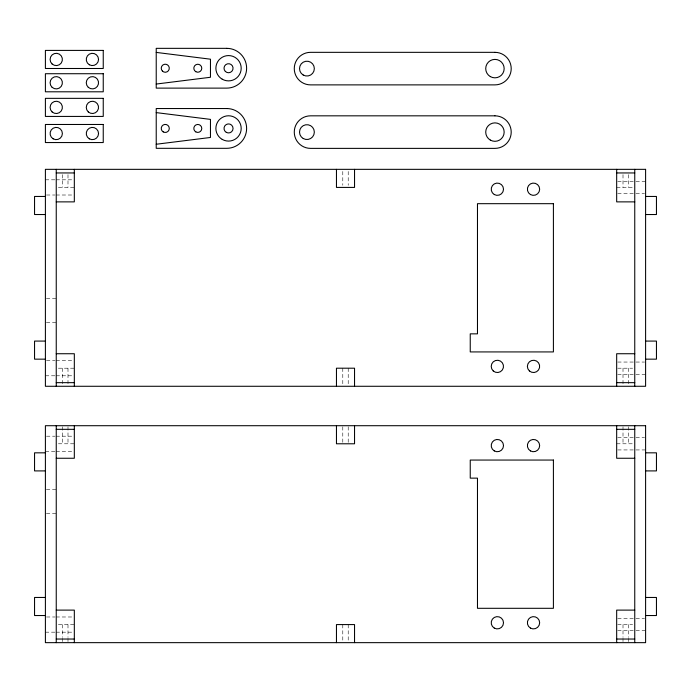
<?xml version="1.0" encoding="UTF-8"?>
<svg xmlns="http://www.w3.org/2000/svg" width="691" height="691" viewBox="0 0 691 691"><rect width="100%" height="100%" fill="white"/><g stroke="black" fill="none" stroke-linecap="round" stroke-linejoin="round"><path stroke-width="0.52" stroke-dasharray="3.46 2.59" d="M45.399 179.815L55.038 179.815M56.109 179.815L73.255 179.815M617.745 181.267L634.891 181.267M635.962 181.267L645.601 181.267M58.372 187.416L74.326 187.416M616.674 187.416L632.628 187.416M617.745 193.558L634.891 193.558M635.962 193.558L644.53 193.558M46.47 195.009L55.038 195.009M56.109 195.009L73.255 195.009M46.383 298.417L56.247 298.417M46.383 322.274L56.247 322.274M46.47 360.607L55.038 360.607M56.109 360.607L73.255 360.607M617.745 362.049L634.891 362.049M635.962 362.049L644.53 362.049M58.372 368.199L74.326 368.199M617.737 368.199L632.628 368.199M617.745 374.341L634.891 374.341M635.962 374.341L645.601 374.341M45.399 375.792L55.038 375.792M56.109 375.792L73.255 375.792M46.47 436.194L55.038 436.194M56.109 436.194L73.255 436.194M617.745 437.645L634.891 437.645M635.962 437.645L644.53 437.645M58.372 443.786L74.326 443.786M616.674 443.786L632.628 443.786M617.745 449.936L634.891 449.936M635.962 449.936L645.601 449.936M45.399 451.378L55.038 451.378M56.109 451.378L73.255 451.378M46.383 489.712L56.247 489.712M46.383 513.568L56.247 513.568M46.47 616.985L55.038 616.985M56.109 616.985L73.255 616.985M617.745 618.428L634.891 618.428M635.962 618.428L644.53 618.428M58.372 624.578L74.326 624.578M617.737 624.578L632.628 624.578M617.745 630.719L634.891 630.719M635.962 630.719L645.601 630.719M45.399 632.17L55.038 632.17M56.109 632.17L73.255 632.17M628.43 174.65L628.43 187.416M628.43 368.199L628.43 385.215M628.43 426.779L628.43 443.786M628.43 624.578L628.43 637.335M628.43 638.398L628.43 641.593M623.006 174.65L623.006 187.416M623.006 368.199L623.006 385.215M623.006 426.779L623.006 443.786M623.006 624.578L623.006 637.335M623.006 638.398L623.006 641.593M348.212 171.463L348.212 185.283M348.212 368.199L348.212 385.215M348.212 426.779L348.212 443.786M348.212 624.578L348.212 641.593M342.788 171.463L342.788 185.283M342.788 368.199L342.788 385.215M342.788 426.779L342.788 443.786M342.788 624.578L342.788 641.593M67.994 174.65L67.994 187.416M67.994 368.199L67.994 385.215M67.994 426.779L67.994 443.786M67.994 624.578L67.994 637.335M67.994 638.398L67.994 641.593M62.57 174.65L62.57 187.416M62.57 368.199L62.57 385.215M62.57 426.779L62.57 443.786M62.57 624.578L62.57 637.335M62.57 638.398L62.57 641.593"/><path stroke-width="1.04" d="M156.226 84.052L210.461 77.271L210.461 59.193L156.226 52.412M156.226 144.246L210.461 137.466L210.461 119.388L156.226 112.607M56.247 172.949L74.326 172.949M616.674 172.949L634.753 172.949M45.399 196.451L34.55 196.451L34.55 214.53L45.399 214.53M645.601 196.451L656.45 196.451L656.45 214.53L645.601 214.53M56.247 201.876L74.326 201.876L74.326 169.338M634.753 201.876L616.674 201.876L616.674 169.338M45.399 341.078L34.55 341.078L34.55 359.156L45.399 359.156M645.601 341.078L656.45 341.078L656.45 359.156L645.601 359.156M56.247 353.732L74.326 353.732L74.326 386.278M634.753 353.732L616.674 353.732L616.674 386.278M56.247 382.659L74.326 382.659M616.674 382.659L634.753 382.659M56.247 429.327L74.326 429.327M616.674 429.327L634.753 429.327M45.399 452.83L34.55 452.83L34.55 470.908L45.399 470.908M645.601 452.83L656.45 452.83L656.45 470.908L645.601 470.908M56.247 458.254L74.326 458.254L74.326 425.708M634.753 458.254L616.674 458.254L616.674 425.708M45.399 597.456L34.55 597.456L34.55 615.534L45.399 615.534M645.601 597.456L656.45 597.456L656.45 615.534L645.601 615.534M56.247 610.11L74.326 610.11L74.326 642.656M634.753 610.11L616.674 610.11L616.674 642.656M56.247 639.037L74.326 639.037M616.674 639.037L634.753 639.037M634.753 169.338L634.753 386.278M634.753 425.708L634.753 642.656M354.543 169.338L354.543 187.416L336.457 187.416L336.457 169.338M354.543 386.278L354.543 368.199L336.457 368.199L336.457 386.278M354.543 425.708L354.543 443.786L336.457 443.786L336.457 425.708M354.543 642.656L354.543 624.578L336.457 624.578L336.457 642.656M56.247 169.338L56.247 386.278M56.247 425.708L56.247 642.656M226.726 48.344L156.226 48.344L156.226 88.12L226.726 88.12A19.884 19.884 0 0 0 246.618 68.236A19.884 19.884 0 0 0 226.726 48.344M103.244 50.408L45.399 50.408L45.399 68.487L103.244 68.487L103.244 50.408M494.946 52.335L310.544 52.335A16.273 16.273 0 0 0 294.271 68.608A16.273 16.273 0 0 0 310.544 84.881L494.946 84.881A16.273 16.273 0 0 0 511.21 68.608A16.273 16.273 0 0 0 494.946 52.335M103.244 73.721L45.399 73.721L45.399 91.799L103.244 91.799L103.244 73.721M103.244 98.347L45.399 98.347L45.399 116.425L103.244 116.425L103.244 98.347M226.726 108.539L156.226 108.539L156.226 148.315L226.726 148.315A19.884 19.884 0 0 0 246.618 128.431A19.884 19.884 0 0 0 226.726 108.539M494.946 115.829L310.544 115.829A16.273 16.273 0 0 0 294.271 132.102A16.273 16.273 0 0 0 310.544 148.375L494.946 148.375A16.273 16.273 0 0 0 511.21 132.102A16.273 16.273 0 0 0 494.946 115.829M103.244 124.475L45.399 124.475L45.399 142.553L103.244 142.553L103.244 124.475M645.601 169.338L45.399 169.338L45.399 386.278L645.601 386.278L645.601 169.338M553.405 203.681L477.472 203.681L477.472 333.848L470.243 333.848L470.243 351.926L553.405 351.926L553.405 203.681M645.601 425.708L45.399 425.708L45.399 642.656L645.601 642.656L645.601 425.708M553.405 460.059L470.243 460.059L470.243 478.137L477.472 478.137L477.472 608.305L553.405 608.305L553.405 460.059M490.334 76.597A9.216 9.216 0 0 0 504.162 68.608A9.216 9.216 0 0 0 490.334 60.627A9.216 9.216 0 0 0 490.334 76.597M303.219 75.025A7.411 7.411 0 0 0 314.336 68.608A7.411 7.411 0 0 0 303.219 62.19A7.411 7.411 0 0 0 303.219 75.025M490.334 140.083A9.216 9.216 0 0 0 504.162 132.102A9.216 9.216 0 0 0 490.334 124.112A9.216 9.216 0 0 0 490.334 140.083M303.219 138.52A7.411 7.411 0 0 0 314.336 132.102A7.411 7.411 0 0 0 303.219 125.684A7.411 7.411 0 0 0 303.219 138.52M225.344 71.432A4.517 4.517 0 0 0 232.902 69.402A4.517 4.517 0 0 0 227.365 63.866A4.517 4.517 0 0 0 225.344 71.432M162.42 71.078A4.016 4.016 0 0 0 169.148 69.273A4.016 4.016 0 0 0 164.225 64.349A4.016 4.016 0 0 0 162.42 71.078M195.812 71.674A3.973 3.973 0 0 0 201.781 68.236A3.973 3.973 0 0 0 195.812 64.79A3.973 3.973 0 0 0 195.812 71.674M222.208 79.189A12.654 12.654 0 0 0 241.194 68.236A12.654 12.654 0 0 0 222.208 57.275A12.654 12.654 0 0 0 222.208 79.189M226.277 132.344A4.517 4.517 0 0 0 233.057 128.431A4.517 4.517 0 0 0 226.277 124.518A4.517 4.517 0 0 0 226.277 132.344M163.249 131.912A4.016 4.016 0 0 0 169.286 128.431A4.016 4.016 0 0 0 163.249 124.95A4.016 4.016 0 0 0 163.249 131.912M195.812 131.877A3.973 3.973 0 0 0 201.781 128.431A3.973 3.973 0 0 0 195.812 124.985A3.973 3.973 0 0 0 195.812 131.877M222.208 139.392A12.654 12.654 0 0 0 241.194 128.431A12.654 12.654 0 0 0 222.208 117.47A12.654 12.654 0 0 0 222.208 139.392M52.127 64.013A6.15 6.15 0 0 0 62.259 60.722A6.15 6.15 0 0 0 54.347 53.596A6.15 6.15 0 0 0 52.127 64.013M89.329 64.764A6.15 6.15 0 0 0 98.545 59.443A6.15 6.15 0 0 0 89.329 54.123A6.15 6.15 0 0 0 89.329 64.764M52.127 87.334A6.15 6.15 0 0 0 62.259 84.043A6.15 6.15 0 0 0 54.347 76.917A6.15 6.15 0 0 0 52.127 87.334M88.293 87.334A6.15 6.15 0 0 0 98.416 84.043A6.15 6.15 0 0 0 90.504 76.917A6.15 6.15 0 0 0 88.293 87.334M52.127 111.951A6.15 6.15 0 0 0 62.259 108.668A6.15 6.15 0 0 0 54.347 101.542A6.15 6.15 0 0 0 52.127 111.951M88.293 111.951A6.15 6.15 0 0 0 98.416 108.668A6.15 6.15 0 0 0 90.504 101.542A6.15 6.15 0 0 0 88.293 111.951M53.172 138.839A6.15 6.15 0 0 0 62.389 133.518A6.15 6.15 0 0 0 53.172 128.198A6.15 6.15 0 0 0 53.172 138.839M89.329 138.839A6.15 6.15 0 0 0 98.545 133.518A6.15 6.15 0 0 0 89.329 128.198A6.15 6.15 0 0 0 89.329 138.839M529.401 370.955A6.15 6.15 0 0 0 539.533 367.664A6.15 6.15 0 0 0 531.621 360.547A6.15 6.15 0 0 0 529.401 370.955M493.244 370.955A6.15 6.15 0 0 0 503.368 367.664A6.15 6.15 0 0 0 495.456 360.547A6.15 6.15 0 0 0 493.244 370.955M494.29 194.542A6.15 6.15 0 0 0 503.506 189.222A6.15 6.15 0 0 0 494.29 183.901A6.15 6.15 0 0 0 494.29 194.542M530.446 194.542A6.15 6.15 0 0 0 539.662 189.222A6.15 6.15 0 0 0 530.446 183.901A6.15 6.15 0 0 0 530.446 194.542M494.29 628.093A6.15 6.15 0 0 0 503.506 622.764A6.15 6.15 0 0 0 494.29 617.443A6.15 6.15 0 0 0 494.29 628.093M530.446 628.093A6.15 6.15 0 0 0 539.662 622.764A6.15 6.15 0 0 0 530.446 617.443A6.15 6.15 0 0 0 530.446 628.093M530.446 450.921A6.15 6.15 0 0 0 539.662 445.6A6.15 6.15 0 0 0 530.446 440.271A6.15 6.15 0 0 0 530.446 450.921M494.29 450.921A6.15 6.15 0 0 0 503.506 445.6A6.15 6.15 0 0 0 494.29 440.271A6.15 6.15 0 0 0 494.29 450.921"/></g></svg>
